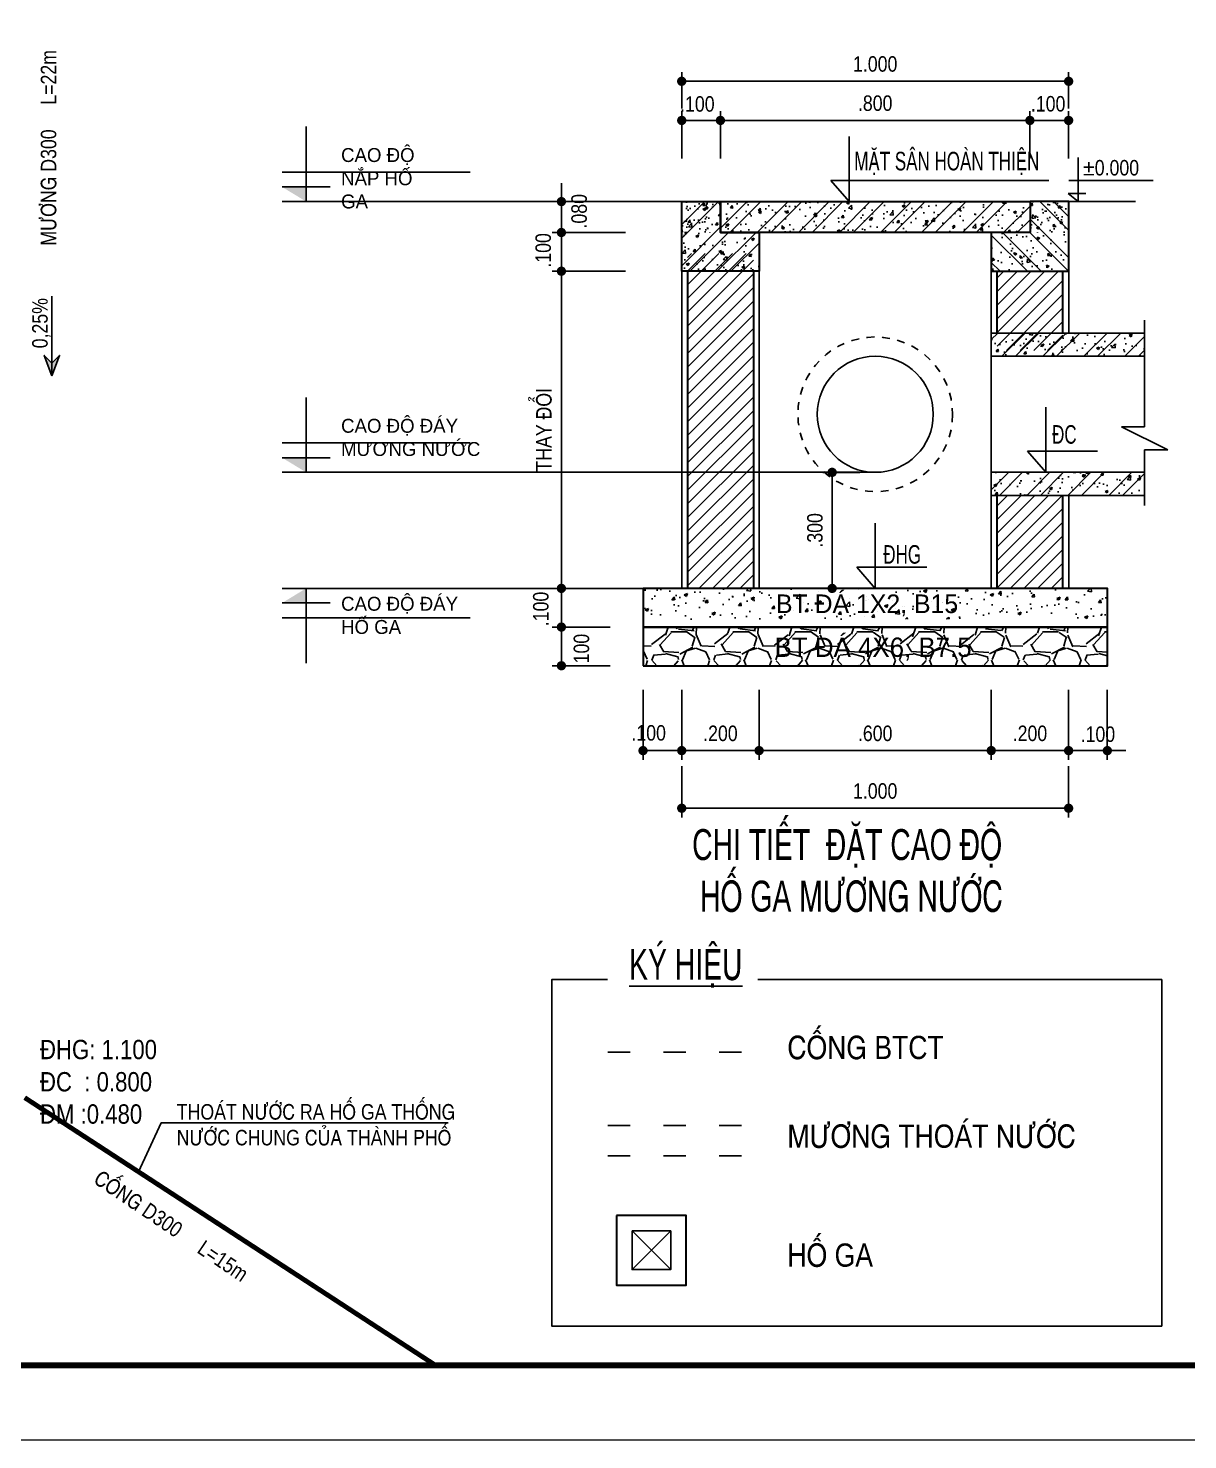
# Model space of a CAD drawing. Header units: millimetres. Extents: x -341 to 79, y 65 to 137.
# Drawn here: x -240.1 to -225.12, y 64.62 to 82.87 of the extents above; entities that cross this region are included whole.
import ezdxf

# ---------------------------------------------------------------- set-up
doc = ezdxf.new("R2010")
doc.units = ezdxf.units.MM
doc.header["$LTSCALE"] = 0.3
doc.header["$MEASUREMENT"] = 0
for name, pattern in [('ACAD_ISO03W100', [30, 12, -18]), ('DASHDOTX2', [2, 1, -0.5, 0, -0.5]), ('DASHED2', [0.375, 0.25, -0.125])]:
    doc.linetypes.add(name, pattern=pattern)
doc.layers.get('0').update_dxf_attribs({"linetype": 'CONTINUOUS', "lineweight": 13})
doc.layers.get('DEFPOINTS').update_dxf_attribs({"linetype": 'CONTINUOUS', "lineweight": 13})
for name, color, linetype in [('CAY', 92, 'CONTINUOUS'), ('CUA', 4, 'CONTINUOUS'), ('DIM252', 8, 'CONTINUOUS'), ('HACTH', 8, 'CONTINUOUS'), ('KICTHUOC 150', 150, 'CONTINUOUS'), ('LAYER 1', 1, 'CONTINUOUS'), ('LAYER 7', 7, 'CONTINUOUS'), ('LAYER1', 1, 'CONTINUOUS'), ('Layer10', 6, 'CONTINUOUS'), ('Layer2', 4, 'CONTINUOUS'), ('LAYER7', 7, 'CONTINUOUS'), ('LAYER8', 8, 'CONTINUOUS'), ('RANH252', 252, 'CONTINUOUS'), ('THAY', 4, 'CONTINUOUS')]:
    doc.layers.add(name, color=color, linetype=linetype)
doc.layers.add('THOATNUOC', color=4, linetype='CONTINUOUS', lineweight=35)
doc.styles.add('AVO', font='VAVON.TTF')
doc.styles.add('HELVE-KT', font='VHELVCN.TTF')
doc.styles.add('VNIHC2', font='VHELVCN.TTF', dxfattribs={"width": 0.8})
doc.dimstyles.new('1-20', dxfattribs={"dimtxt": 0.2, "dimasz": 0.12, "dimexe": 0.12, "dimexo": 0.2, "dimgap": 0.12, "dimtad": 1, "dimdec": 3, "dimlfac": 0.2, "dimzin": 4, "dimdsep": 46, "dimtxsty": 'HELVE-KT', "dimblk1": 'DOT', "dimblk2": 'DOT', "dimsah": 1, "dimcen": -0.18, "dimadec": 3, "dimazin": 0, "dimtfac": 1, "dimtdec": 3, "dimtmove": 2, "dimatfit": 3, "dimldrblk": 'DOT', "dimfxl": 0, "dimtolj": 1, "dimtzin": 4, "dimarcsym": 0})
pattern_1 = [(50, (1022411.34, -419936.42), (358.63009, -31.376067), [37.5, -412.5]), (355, (1022411.34, -419936.4), (-69.37567, 376.09607), [30, -330]), (100.4514, (1022441.23, -419939.03), (289.25469, 344.71977), [31.870095, -350.571056]), (46.1842, (1022411.34, -419836.4), (533.62052, -82.75951), [56.25, -618.75]), (96.6356, (1022455.8, -419843.3), (467.33135, 487.05894), [47.80514, -525.8565]), (351.1842, (1022411.34, -419836.4), (467.33097, 487.0593), [45, -495]), (21, (1022461.34, -419861.42), (298.453526, -201.309445), [37.5, -412.5]), (326, (1022461.34, -419861.4), (121.657666, 362.57502), [30, -330]), (71.4514, (1022486.2, -419878.2), (420.111314, 161.26525), [31.870095, -350.571056]), (37.5, (1022411.34, -419936.42), (6.079928, 166.446927), [0, -326, 0, -335, 0, -331.25]), (7.5, (1022411.34, -419936.42), (131.534769, 197.205856), [0, -191, 0, -318.5, 0, -126.25]), (327.5, (1022299.84, -419936.42), (266.911218, -11.277436), [0, -125, 0, -390, 0, -517.5]), (317.5, (1022249.84, -419936.42), (291.593085, 50.05249), [0, -162.5, 0, -259, 0, -367.5])]
pattern_2 = [(45, (1022411.34, -419936.4), (-265.16504, 265.16504), []), (45, (1022588.1, -419936.4), (-265.16504, 265.16504), [])]

# ---------------------------------------------------------------- blocks, each defined once
blk = doc.blocks.new('ho ga')
at = {"layer": 'HACTH', "linetype": 'Continuous', "ltscale": 0.08}
h = blk.add_hatch(dxfattribs=at)
h.set_pattern_fill('GRAVEL', color=256, scale=800, style=0)
h.set_pattern_definition([(228.0128, (1038694, -534899.35), (-6399.9985857, -7200.0010733), [107.6288, -10655.2704]), (184.9697, (1038622.002, -534979.35), (9600.0008412, 799.9930456), [184.6944, -18284.74]), (132.5104, (1038438, -534995.35), (7999.9925747, -8800.0069391), [130.2304, -12892.8256]), (267.2737, (1038126, -535195.35), (799.9968142, 16000.000236), [168.1904, -16650.8464]), (292.8337, (1038118, -535363.35), (-4000.00792435, 9599.9971294), [164.924, -16327.4984]), (357.2737, (1038182, -535515.35), (-16000.000236, 799.9968142), [168.1904, -16650.8464]), (37.6942, (1038350.002, -535523.35), (-10400.0058765, -7999.99232413), [222.4232, -22019.8792]), (72.2553, (1038526.002, -535387.35), (5600.00861016, 17599.996985), [209.9904, -20789.0568]), (121.4296, (1038590, -535187.35), (-6400.00658734, 10399.9960292), [168.76, -16707.2584]), (175.2364, (1038502, -535043.35), (8800.000757, -799.9932261), [192.6656, -9440.6104]), (222.3974, (1038310.002, -535027.35), (-9600.00588086, -8799.9936656), [249.1584, -24666.7]), (138.8141, (1038918, -535203.35), (-5600.0023574, 4799.9978507), [85.0408, -8419.0752]), (171.4692, (1038854, -535147.35), (10399.99862785, -1600.006328), [161.7896, -16017.2088]), (225, (1038694, -535123.35), (-9e-14, -800.00025), [113.1368, -1018.2336]), (203.1986, (1038638, -535027.35), (3999.9997845, 1600.00106), [60.9264, -6031.692]), (291.8014, (1038582, -535051.35), (-799.999928, 2400.000218), [86.1624, -4221.9696]), (30.9638, (1038614, -535131.35), (2399.998418, 1600.001987), [139.9432, -4524.8184]), (161.5651, (1038734, -535059.35), (1600.000348, -799.998723), [101.1928, -2428.6296]), (16.3895, (1038118, -535051.35), (8000.0017587, 2399.9941679), [141.76, -14034.276]), (70.3462, (1038254, -535011.35), (-3199.9961979, -8800.0017085), [118.9288, -11773.9264]), (293.1986, (1038734, -534899.35), (-1600.00106, 3999.9997845), [121.852, -5970.7664]), (343.6105, (1038782, -535011.35), (-8000.0017587, 2399.9941679), [141.76, -14034.276]), (339.444, (1038118, -535547.35), (-4000.0014756, 1599.996797), [136.704, -6698.4992]), (294.7751, (1038246, -535595.35), (-3999.9937514, 8800.0027375), [114.5424, -11339.7144]), (66.8014, (1038742, -535699.35), (1600.00106, 3999.9997845), [121.852, -5970.7664]), (17.354, (1038790, -535587.35), (-10400.0016153, -3199.9956018), [134.1048, -13276.3392]), (69.444, (1038350, -535699.35), (-1599.996797, -4000.0014756), [68.352, -6766.8512]), (101.3099, (1038694, -535699.35), (-799.998106, 3200.000602), [40.792, -4038.4232]), (165.9638, (1038686, -535659.35), (2400.000437, -799.998446), [164.924, -3133.56]), (186.009, (1038526, -535619.35), (7999.9998007, 799.999454), [152.84, -15131.1384]), (303.6901, (1038614, -535203.35), (-800.001068, 1599.999646), [115.3776, -2769.0632]), (353.1572, (1038678.002, -535299.35), (13599.9994924, -1600.00639834), [201.4352, -19942.0504]), (60.9454, (1038878, -535323.35), (-3200.0000218, -5600.0003077), [82.3648, -8154.1392]), (90, (1038918, -535251.35), (-800, 800), [48, -752]), (120.2564, (1038510, -535595.35), (3199.9959094, -5600.0019647), [111.1392, -11002.816]), (48.0128, (1038454, -535499.35), (6399.9985857, 7200.0010733), [215.2576, -10547.6416]), (0, (1038598, -535339.35), (800, 800), [208, -592]), (325.3048, (1038806, -535339.35), (-7999.9954072, 5600.0068877), [126.4912, -12522.6192]), (254.0546, (1038910, -535411.35), (-799.9999114, -3200.0001013), [116.4816, -5707.6064]), (207.646, (1038878.002, -535523.35), (-15199.99664574, -8000.00617054), [189.652, -18775.5792]), (175.4261, (1038710.002, -535611.35), (-10400.00044665, 799.99584093), [200.6392, -19863.2592])])
h.paths.add_polyline_path([(-754580, 178550), (-754580, 179050), (-760580, 179050), (-760580, 178550)])
h.paths.add_polyline_path([(-758943, 178977), (-756350, 178977), (-756350, 178579), (-758943, 178579)], flags=24)
at = {"layer": 'LAYER8', "linetype": 'Continuous', "ltscale": 0.08}
h = blk.add_hatch(dxfattribs=at)
h.set_pattern_fill('ANSI31', color=256, scale=1000, style=0)
h.set_pattern_definition([(45, (1022411.34, -536399.35), (-88.388348, 88.388348), [])])
h.paths.add_polyline_path([(-759155, 183877), (-760005, 183877), (-760005, 179550), (-759155, 179550)])
h = blk.add_hatch(dxfattribs=at)
h.set_pattern_fill('ANSI31', color=256, scale=1000, style=0)
h.set_pattern_definition([(45, (974621.9, -883844.36), (-88.388348, 88.388348), [])])
h.paths.add_polyline_path([(-755155, 183650), (-756005, 183650), (-756005, 182624), (-755155, 182624)])
h = blk.add_hatch(dxfattribs=at)
h.set_pattern_fill('ANSI31', color=256, scale=1000, style=0)
h.set_pattern_definition([(45, (1022411.34, -419686.42), (-88.388348, 88.388348), [])])
h.paths.add_polyline_path([(-755155, 180750), (-756005, 180750), (-756005, 179550), (-755155, 179550)])
at = {"layer": 'RANH252', "linetype": 'Continuous', "ltscale": 0.08}
h = blk.add_hatch(dxfattribs=at)
h.set_pattern_fill('AR-CONC', color=256, scale=50, style=0)
h.set_pattern_definition([(50, (-77699.6, 41231.57), (358.63009, -31.37607), [37.5, -412.5]), (355, (-77699.6, 41231.57), (-69.37567, 376.09607), [30, -330]), (100.4514, (-77669.7, 41228.96), (289.25469, 344.71977), [31.8701, -350.57106]), (46.1842, (-77699.6, 41331.57), (533.62052, -82.7595), [56.25, -618.75]), (96.6356, (-77655.13, 41324.7), (467.33135, 487.05894), [47.80514, -525.8565]), (351.1842, (-77699.6, 41331.57), (467.33097, 487.0593), [45, -495]), (21, (-77649.6, 41306.57), (298.45353, -201.30945), [37.5, -412.5]), (326, (-77649.6, 41306.57), (121.65767, 362.57502), [30, -330]), (71.4514, (-77624.73, 41289.8), (420.11131, 161.26525), [31.8701, -350.57106]), (37.5, (-77699.6, 41231.57), (6.079928, 166.446927), [0, -326, 0, -335, 0, -331.25]), (7.5, (-77699.6, 41231.57), (131.53477, 197.205856), [0, -191, 0, -318.5, 0, -126.25]), (327.5, (-77811.1, 41231.57), (266.911218, -11.277436), [0, -125, 0, -390, 0, -517.5]), (317.5, (-77861.1, 41231.57), (291.593085, 50.05249), [0, -162.5, 0, -259, 0, -367.5])])
h.paths.add_polyline_path([(-760080, 184550), (-760080, 184150), (-755080, 184150), (-755080, 184550)])
h = blk.add_hatch(dxfattribs=at)
h.set_pattern_fill('AR-CONC', color=256, scale=50, style=0)
h.set_pattern_definition([(50, (1038118, -538399.35), (358.63009, -31.376067), [37.5, -412.5]), (355, (1038118, -538399.35), (-69.37567, 376.09607), [30, -330]), (100.4514, (1038147.9, -538401.96), (289.25469, 344.71977), [31.870095, -350.571056]), (46.1842, (1038118, -538299.35), (533.62052, -82.75951), [56.25, -618.75]), (96.6356, (1038162.47, -538306.25), (467.33135, 487.05894), [47.80514, -525.8565]), (351.1842, (1038118, -538299.35), (467.33097, 487.0593), [45, -495]), (21, (1038168, -538324.35), (298.453526, -201.309445), [37.5, -412.5]), (326, (1038168, -538324.35), (121.657666, 362.57502), [30, -330]), (71.4514, (1038192.87, -538341.13), (420.111314, 161.26525), [31.870095, -350.571056]), (37.5, (1038118, -538399.35), (6.079928, 166.446927), [0, -326, 0, -335, 0, -331.25]), (7.5, (1038118, -538399.35), (131.534769, 197.205856), [0, -191, 0, -318.5, 0, -126.25]), (327.5, (1038006.5, -538399.35), (266.911218, -11.277436), [0, -125, 0, -390, 0, -517.5]), (317.5, (1037956.5, -538399.35), (291.593085, 50.05249), [0, -162.5, 0, -259, 0, -367.5])])
h.paths.add_polyline_path([(-760080, 183650), (-759080, 183650), (-759080, 184150), (-759580, 184150), (-759580, 184550), (-760080, 184550)])
h = blk.add_hatch(dxfattribs=at)
h.set_pattern_fill('ANSI32', color=256, scale=1000, style=0)
h.set_pattern_definition([(45, (1038118, -538399.35), (-265.16504, 265.16504), []), (45, (1038294.78, -538399.35), (-265.16504, 265.16504), [])])
h.paths.add_polyline_path([(-759080, 183650), (-759080, 184150), (-759580, 184150), (-759580, 184550), (-760080, 184550), (-760080, 183650)])
h = blk.add_hatch(dxfattribs=at)
h.set_pattern_fill('ANSI32', color=256, scale=1000, style=0)
h.set_pattern_definition([(45, (-77699.6, 41231.57), (-265.16504, 265.16504), []), (45, (-77522.82, 41231.57), (-265.16504, 265.16504), [])])
h.paths.add_polyline_path([(-755580, 184150), (-755580, 184550), (-759580, 184550), (-759580, 184150)])
h = blk.add_hatch(dxfattribs=at)
h.set_pattern_fill('AR-CONC', color=256, scale=50, style=0)
h.set_pattern_definition([(130, (-2553278.62, -538399.35), (-358.63009, -31.376067), [37.5, -412.5]), (185, (-2553278.62, -538399.35), (69.37567, 376.09607), [30, -330]), (79.5486, (-2553308.5, -538401.96), (-289.25469, 344.71977), [31.870095, -350.571056]), (133.8158, (-2553278.6, -538299.35), (-533.62052, -82.75951), [56.25, -618.75]), (83.3644, (-2553323.1, -538306.25), (-467.33135, 487.05894), [47.80514, -525.8565]), (188.8158, (-2553278.6, -538299.35), (-467.33097, 487.0593), [45, -495]), (159, (-2553328.62, -538324.35), (-298.453526, -201.309445), [37.5, -412.5]), (214, (-2553328.62, -538324.35), (-121.657666, 362.57502), [30, -330]), (108.5486, (-2553353.5, -538341.13), (-420.111314, 161.26525), [31.870095, -350.571056]), (142.5, (-2553278.62, -538399.35), (-6.079928, 166.446927), [0, -326, 0, -335, 0, -331.25]), (172.5, (-2553278.62, -538399.35), (-131.534769, 197.205856), [0, -191, 0, -318.5, 0, -126.25]), (212.5, (-2553167.12, -538399.35), (-266.911218, -11.277436), [0, -125, 0, -390, 0, -517.5]), (222.5, (-2553117.12, -538399.35), (-291.593085, 50.05249), [0, -162.5, 0, -259, 0, -367.5])])
h.paths.add_polyline_path([(-755080, 184550), (-755580, 184550), (-755580, 184150), (-756080, 184150), (-756080, 183650), (-755080, 183650)])
h = blk.add_hatch(dxfattribs=at)
h.set_pattern_fill('ANSI32', color=256, scale=1000, style=0)
h.set_pattern_definition([(135, (-2553278.62, -538399.35), (265.16504, 265.16504), []), (135, (-2553455.4, -538399.35), (265.16504, 265.16504), [])])
h.paths.add_polyline_path([(-755080, 183650), (-755080, 184550), (-755580, 184550), (-755580, 184150), (-756080, 184150), (-756080, 183650)])
h = blk.add_hatch(dxfattribs=at)
h.set_pattern_fill('AR-CONC', color=256, scale=50, style=0)
h.set_pattern_definition(pattern_1)
h.paths.add_polyline_path([(-756080, 182850), (-756080, 182714), (-756080, 182550), (-754099, 182550), (-754099, 182850)])
h = blk.add_hatch(dxfattribs=at)
h.set_pattern_fill('ANSI32', color=256, scale=1000, style=0)
h.set_pattern_definition(pattern_2)
h.paths.add_polyline_path([(-756080, 182850), (-756080, 182714), (-756080, 182550), (-754099, 182550), (-754099, 182850)])
h = blk.add_hatch(dxfattribs=at)
h.set_pattern_fill('AR-CONC', color=256, scale=50, style=0)
h.set_pattern_definition(pattern_1)
h.paths.add_polyline_path([(-756080, 181050), (-756080, 180750), (-754099, 180750), (-754099, 181050)])
h = blk.add_hatch(dxfattribs=at)
h.set_pattern_fill('ANSI32', color=256, scale=1000, style=0)
h.set_pattern_definition(pattern_2)
h.paths.add_polyline_path([(-754099, 180750), (-754099, 181050), (-756080, 181050), (-756080, 180750)])
h = blk.add_hatch(dxfattribs=at)
h.set_pattern_fill('AR-CONC', color=256, scale=60, style=0)
h.set_pattern_definition([(50, (1038118, -535599.35), (430.35611, -37.65128), [45, -495]), (355, (1038118, -535599.35), (-83.2508, 451.31528), [36, -396]), (100.4514, (1038153.86, -535602.5), (347.10563, 413.663725), [38.24411, -420.68527]), (46.1842, (1038118, -535479.35), (640.34463, -99.31141), [67.5, -742.5]), (96.6356, (1038171.36, -535487.6), (560.79762, 584.47072), [57.36617, -631.0278]), (351.1842, (1038118, -535479.35), (560.79717, 584.47116), [54, -594]), (21, (1038178, -535509.35), (358.14423, -241.571334), [45, -495]), (326, (1038178, -535509.35), (145.9892, 435.09003), [36, -396]), (71.4514, (1038207.85, -535529.5), (504.13358, 193.5183), [38.24411, -420.68527]), (37.5, (1038118, -535599.35), (7.295913, 199.736312), [0, -391.2, 0, -402, 0, -397.5]), (7.5, (1038118, -535599.35), (157.841722, 236.647027), [0, -229.2, 0, -382.2, 0, -151.5]), (327.5, (1037984.2, -535599.35), (320.293462, -13.532923), [0, -150, 0, -468, 0, -621]), (317.5, (1037924.2, -535599.35), (349.9117, 60.06299), [0, -195, 0, -310.8, 0, -441])])
h.paths.add_polyline_path([(-754580, 179150), (-754580, 179550), (-760580, 179550), (-760580, 179150)])
h.paths.add_polyline_path([(-758926, 179533), (-756431, 179533), (-756431, 179131), (-758926, 179131)], flags=9)
at = {"layer": 'CAY', "ltscale": 200}
for points in [[(-756080, 182850), (-754099, 182850)], [(-756080, 182550), (-754099, 182550)], [(-756080, 181050), (-754099, 181050)], [(-756080, 180750), (-754099, 180750)]]:
    blk.add_lwpolyline(points, dxfattribs=at)
blk.add_circle((-757580, 181800), 750, dxfattribs=at)
at = {"layer": 'HACTH', "linetype": 'Continuous', "ltscale": 4}
for p, q in [((-754099, 183015), (-754099, 181640)), ((-754099, 181640), (-754399, 181640)), ((-754399, 181640), (-753799, 181340)), ((-754099, 181340), (-754099, 180620)), ((-753799, 181340), (-754099, 181340))]:
    blk.add_line(p, q, dxfattribs=at)
at = {"layer": 'HACTH', "linetype": 'DASHED2', "ltscale": 200}
blk.add_circle((-757580, 181800), 1000, dxfattribs=at)
at = {"layer": 'KICTHUOC 150', "linetype": 'Continuous', "ltscale": 0.08}
for points in [[(-757918, 185391), (-757918, 184550)], [(-758156, 184823), (-755338, 184823)], [(-758156, 184823), (-757918, 184550)], [(-755375, 181891), (-755375, 181050)], [(-755614, 181323), (-754710, 181323)], [(-755614, 181323), (-755375, 181050)], [(-757580, 180391), (-757580, 179550)], [(-757819, 179823), (-756915, 179823)], [(-757819, 179823), (-757580, 179550)]]:
    blk.add_lwpolyline(points, dxfattribs=at)
at = {"layer": 'Layer2', "linetype": 'Continuous', "ltscale": 0.08}
blk.add_lwpolyline([(-760080, 179050), (-755080, 179050)], dxfattribs=at)
at = {"layer": 'LAYER7', "linetype": 'Continuous', "ltscale": 0.08}
for points in [[(-760080, 183650), (-760080, 179550)], [(-759080, 183650), (-759080, 179550)], [(-756080, 182714), (-756080, 183650)], [(-755080, 182850), (-755080, 183650)], [(-756080, 179550), (-756080, 182714)], [(-755080, 179550), (-755080, 180750)], [(-760580, 179050), (-754580, 179050)]]:
    blk.add_lwpolyline(points, dxfattribs=at)
at = {"layer": 'THOATNUOC', "linetype": 'Continuous', "ltscale": 0.08}
for points in [[(-759080, 183650), (-760080, 183650), (-760080, 184550), (-759580, 184550), (-759580, 184150), (-759080, 184150), (-759080, 183650)], [(-759580, 184150), (-759580, 184550), (-755580, 184550), (-755580, 184150), (-759580, 184150)], [(-756080, 183650), (-755080, 183650), (-755080, 184550), (-755580, 184550), (-755580, 184150), (-756080, 184150), (-756080, 183650)], [(-760005, 183650), (-760005, 179550)], [(-759155, 183650), (-759155, 179550)], [(-756005, 182850), (-756005, 183650)], [(-755155, 182850), (-755155, 183650)], [(-756005, 179550), (-756005, 180750)], [(-755155, 179550), (-755155, 180750)]]:
    blk.add_lwpolyline(points, dxfattribs=at)
for points in [[(-760580, 179050), (-754580, 179050), (-754580, 179550), (-760580, 179550)], [(-760580, 178550), (-754580, 178550), (-754580, 179050), (-760580, 179050)]]:
    blk.add_lwpolyline(points, close=True, dxfattribs=at)
at = {"layer": 'KICTHUOC 150', "linetype": 'Continuous', "ltscale": 0.08, "char_height": 240, "width": 2706.38, "attachment_point": 1, "style": 'VNIHC2'}
for s, insert in [('MAËT SAÂN HOAØN THIEÄN', (-757851, 185193)), ('ÑC', (-755295, 181660)), ('ÑHG', (-757476, 180109))]:
    blk.add_mtext(s, dxfattribs=dict(at, insert=insert))
at = {"layer": 'LAYER1', "linetype": 'Continuous', "ltscale": 0.08, "insert": (-759946, 176438), "char_height": 400, "width": 32213.33, "attachment_point": 1, "style": 'VNIHC2'}
blk.add_mtext('CHI TIEÁT  ÑAËT CAO ÑOÄ\\P HOÁ GA MÖÔNG NÖÔÙC', dxfattribs=at)
at = {"layer": 'Layer10', "linetype": 'ByBlock', "ltscale": 0.1, "attachment_point": 1, "style": 'AVO'}
for s, insert, char_height, width in [('{\\C4;BT ÑAÙ 1X2, B15}', (-758863, 179471), 240, 3104.1), ('{\\C4;BT ÑAÙ 4X6, B7.5}', (-758880, 178914), 250, 4103.44)]:
    blk.add_mtext(s, dxfattribs=dict(at, insert=insert, char_height=char_height, width=width))
blk = doc.blocks.new('_DOT')
at = {"color": 0, "linetype": 'ByBlock'}
blk.add_line((-0.5, 0), (-1, 0), dxfattribs=at)
at = {"color": 0, "linetype": 'ByBlock', "const_width": 0.5}
blk.add_lwpolyline([(-0.25, 0, 1), (0.25, 0, 1)], format="xyb", close=True, dxfattribs=at)
blk = doc.blocks.new('*D223')
at = {"layer": 'DEFPOINTS', "color": 0, "linetype": 'Continuous', "lineweight": -2, "ltscale": 0.08}
for p in [(-233.213, 79.729), (-232.185, 79.729), (-232.685, 75.629)]:
    blk.add_point(p, dxfattribs=at)
at = {"layer": 'LAYER 1', "color": 0, "linetype": 'Continuous', "lineweight": -2, "ltscale": 0.08}
for p, q in [((-232.385, 79.729), (-233.333, 79.729)), ((-233.213, 75.749), (-233.213, 79.609)), ((-232.885, 75.629), (-233.333, 75.629))]:
    blk.add_line(p, q, dxfattribs=at)
at = {"layer": 'LAYER 1', "color": 0, "linetype": 'Continuous', "lineweight": -2, "ltscale": 0.08, "xscale": 0.12, "yscale": 0.12, "zscale": 0.12}
for p, rotation in [((-233.213, 79.729), 90), ((-233.213, 75.629), 270)]:
    blk.add_blockref('_DOT', p, dxfattribs=dict(at, rotation=rotation))
at = {"layer": 'LAYER 1', "color": 0, "linetype": 'Continuous', "ltscale": 0.08, "insert": (-233.437, 77.679), "char_height": 0.2, "attachment_point": 5, "rotation": 90, "style": 'HELVE-KT'}
blk.add_mtext('\\A1;THAY ÑOÅI', dxfattribs=at)
blk = doc.blocks.new('*D224')
at = {"layer": 'DEFPOINTS', "color": 0, "linetype": 'Continuous', "lineweight": -2, "ltscale": 0.08}
for p in [(-233.213, 80.229), (-232.185, 80.229), (-232.185, 79.729)]:
    blk.add_point(p, dxfattribs=at)
at = {"layer": 'LAYER 1', "color": 0, "linetype": 'Continuous', "lineweight": -2, "ltscale": 0.08}
for p, q in [((-232.385, 80.229), (-233.333, 80.229)), ((-233.213, 79.849), (-233.213, 80.109)), ((-232.385, 79.729), (-233.333, 79.729))]:
    blk.add_line(p, q, dxfattribs=at)
at = {"layer": 'LAYER 1', "color": 0, "linetype": 'Continuous', "lineweight": -2, "ltscale": 0.08, "xscale": 0.12, "yscale": 0.12, "zscale": 0.12}
for p, rotation in [((-233.213, 80.229), 90), ((-233.213, 79.729), 270)]:
    blk.add_blockref('_DOT', p, dxfattribs=dict(at, rotation=rotation))
at = {"layer": 'LAYER 1', "color": 0, "linetype": 'Continuous', "ltscale": 0.08, "insert": (-233.447, 79.998), "char_height": 0.2, "attachment_point": 5, "rotation": 90, "style": 'HELVE-KT'}
blk.add_mtext('\\A1;.100', dxfattribs=at)
blk = doc.blocks.new('*D225')
at = {"layer": 'DEFPOINTS', "color": 0, "linetype": 'Continuous', "lineweight": -2, "ltscale": 0.08}
for p in [(-233.213, 80.629), (-232.185, 80.629), (-232.185, 80.229)]:
    blk.add_point(p, dxfattribs=at)
at = {"layer": 'LAYER 1', "color": 0, "linetype": 'Continuous', "lineweight": -2, "ltscale": 0.08}
for p, q in [((-233.213, 80.749), (-233.213, 80.869)), ((-232.385, 80.629), (-233.333, 80.629)), ((-233.213, 80.229), (-233.213, 80.629)), ((-232.385, 80.229), (-233.333, 80.229)), ((-233.213, 80.109), (-233.213, 79.989))]:
    blk.add_line(p, q, dxfattribs=at)
at = {"layer": 'LAYER 1', "color": 0, "linetype": 'Continuous', "lineweight": -2, "ltscale": 0.08, "xscale": 0.12, "yscale": 0.12, "zscale": 0.12}
for p, rotation in [((-233.213, 80.629), 270), ((-233.213, 80.229), 90)]:
    blk.add_blockref('_DOT', p, dxfattribs=dict(at, rotation=rotation))
at = {"layer": 'LAYER 1', "color": 0, "linetype": 'Continuous', "ltscale": 0.08, "insert": (-232.983, 80.504), "char_height": 0.2, "attachment_point": 5, "rotation": 90, "style": 'HELVE-KT'}
blk.add_mtext('\\A1;.080', dxfattribs=at)
blk = doc.blocks.new('*D226')
at = {"layer": 'DEFPOINTS', "color": 0, "linetype": 'Continuous', "lineweight": -2, "ltscale": 0.08}
for p in [(-233.213, 75.129), (-232.381, 75.129), (-232.381, 74.629)]:
    blk.add_point(p, dxfattribs=at)
at = {"layer": 'LAYER 1', "color": 0, "linetype": 'Continuous', "lineweight": -2, "ltscale": 0.08}
for p, q in [((-232.581, 75.129), (-233.333, 75.129)), ((-233.213, 74.749), (-233.213, 75.009)), ((-232.581, 74.629), (-233.333, 74.629))]:
    blk.add_line(p, q, dxfattribs=at)
at = {"layer": 'LAYER 1', "color": 0, "linetype": 'Continuous', "lineweight": -2, "ltscale": 0.08, "xscale": 0.12, "yscale": 0.12, "zscale": 0.12}
for p, rotation in [((-233.213, 75.129), 90), ((-233.213, 74.629), 270)]:
    blk.add_blockref('_DOT', p, dxfattribs=dict(at, rotation=rotation))
at = {"layer": 'LAYER 1', "color": 0, "linetype": 'Continuous', "ltscale": 0.08, "insert": (-232.953, 74.819), "char_height": 0.2, "attachment_point": 5, "rotation": 90, "style": 'HELVE-KT'}
blk.add_mtext('\\A1;.100', dxfattribs=at)
blk = doc.blocks.new('*D227')
at = {"layer": 'DEFPOINTS', "color": 0, "linetype": 'Continuous', "lineweight": -2, "ltscale": 0.08}
for p in [(-233.213, 75.629), (-232.381, 75.629), (-232.381, 75.129)]:
    blk.add_point(p, dxfattribs=at)
at = {"layer": 'LAYER 1', "color": 0, "linetype": 'Continuous', "lineweight": -2, "ltscale": 0.08}
for p, q in [((-232.581, 75.629), (-233.333, 75.629)), ((-233.213, 75.249), (-233.213, 75.509)), ((-232.581, 75.129), (-233.333, 75.129))]:
    blk.add_line(p, q, dxfattribs=at)
at = {"layer": 'LAYER 1', "color": 0, "linetype": 'Continuous', "lineweight": -2, "ltscale": 0.08, "xscale": 0.12, "yscale": 0.12, "zscale": 0.12}
for p, rotation in [((-233.213, 75.629), 90), ((-233.213, 75.129), 270)]:
    blk.add_blockref('_DOT', p, dxfattribs=dict(at, rotation=rotation))
at = {"layer": 'LAYER 1', "color": 0, "linetype": 'Continuous', "ltscale": 0.08, "insert": (-233.478, 75.363), "char_height": 0.2, "attachment_point": 5, "rotation": 90, "style": 'HELVE-KT'}
blk.add_mtext('\\A1;.100', dxfattribs=at)
blk = doc.blocks.new('*D228')
at = {"layer": 'DEFPOINTS', "color": 0, "linetype": 'Continuous', "lineweight": -2, "ltscale": 0.08}
for p in [(-226.658, 74.518), (-226.158, 74.518), (-226.658, 73.532)]:
    blk.add_point(p, dxfattribs=at)
at = {"layer": 'LAYER 1', "color": 0, "linetype": 'Continuous', "lineweight": -2, "ltscale": 0.08}
for p, q in [((-226.658, 74.318), (-226.658, 73.412)), ((-226.158, 74.318), (-226.158, 73.412)), ((-226.778, 73.532), (-226.898, 73.532)), ((-226.158, 73.532), (-226.658, 73.532)), ((-226.038, 73.532), (-225.918, 73.532))]:
    blk.add_line(p, q, dxfattribs=at)
at = {"layer": 'LAYER 1', "color": 0, "linetype": 'Continuous', "lineweight": -2, "ltscale": 0.08, "xscale": 0.12, "yscale": 0.12, "zscale": 0.12}
blk.add_blockref('_DOT', (-226.658, 73.532), dxfattribs=at)
at = {"layer": 'LAYER 1', "color": 0, "linetype": 'Continuous', "lineweight": -2, "ltscale": 0.08, "xscale": 0.12, "yscale": 0.12, "zscale": 0.12, "rotation": 180}
blk.add_blockref('_DOT', (-226.158, 73.532), dxfattribs=at)
at = {"layer": 'LAYER 1', "color": 0, "linetype": 'Continuous', "ltscale": 0.08, "insert": (-226.28, 73.743), "char_height": 0.2, "attachment_point": 5, "style": 'HELVE-KT'}
blk.add_mtext('\\A1;.100', dxfattribs=at)
blk = doc.blocks.new('*D229')
at = {"layer": 'DEFPOINTS', "color": 0, "linetype": 'Continuous', "lineweight": -2, "ltscale": 0.08}
for p in [(-227.658, 74.518), (-226.658, 74.518), (-227.658, 73.532)]:
    blk.add_point(p, dxfattribs=at)
at = {"layer": 'LAYER 1', "color": 0, "linetype": 'Continuous', "lineweight": -2, "ltscale": 0.08}
for p, q in [((-227.658, 74.318), (-227.658, 73.412)), ((-226.658, 74.318), (-226.658, 73.412)), ((-226.778, 73.532), (-227.538, 73.532))]:
    blk.add_line(p, q, dxfattribs=at)
at = {"layer": 'LAYER 1', "color": 0, "linetype": 'Continuous', "lineweight": -2, "ltscale": 0.08, "xscale": 0.12, "yscale": 0.12, "zscale": 0.12, "rotation": 180}
blk.add_blockref('_DOT', (-227.658, 73.532), dxfattribs=at)
at = {"layer": 'LAYER 1', "color": 0, "linetype": 'Continuous', "lineweight": -2, "ltscale": 0.08, "xscale": 0.12, "yscale": 0.12, "zscale": 0.12}
blk.add_blockref('_DOT', (-226.658, 73.532), dxfattribs=at)
at = {"layer": 'LAYER 1', "color": 0, "linetype": 'Continuous', "ltscale": 0.08, "insert": (-227.158, 73.754), "char_height": 0.2, "attachment_point": 5, "style": 'HELVE-KT'}
blk.add_mtext('\\A1;.200', dxfattribs=at)
blk = doc.blocks.new('*D230')
at = {"layer": 'DEFPOINTS', "color": 0, "linetype": 'Continuous', "lineweight": -2, "ltscale": 0.08}
for p in [(-230.658, 74.518), (-227.658, 74.518), (-230.658, 73.532)]:
    blk.add_point(p, dxfattribs=at)
at = {"layer": 'LAYER 1', "color": 0, "linetype": 'Continuous', "lineweight": -2, "ltscale": 0.08}
for p, q in [((-230.658, 74.318), (-230.658, 73.412)), ((-227.658, 74.318), (-227.658, 73.412)), ((-227.778, 73.532), (-230.538, 73.532))]:
    blk.add_line(p, q, dxfattribs=at)
at = {"layer": 'LAYER 1', "color": 0, "linetype": 'Continuous', "lineweight": -2, "ltscale": 0.08, "xscale": 0.12, "yscale": 0.12, "zscale": 0.12, "rotation": 180}
blk.add_blockref('_DOT', (-230.658, 73.532), dxfattribs=at)
at = {"layer": 'LAYER 1', "color": 0, "linetype": 'Continuous', "lineweight": -2, "ltscale": 0.08, "xscale": 0.12, "yscale": 0.12, "zscale": 0.12}
blk.add_blockref('_DOT', (-227.658, 73.532), dxfattribs=at)
at = {"layer": 'LAYER 1', "color": 0, "linetype": 'Continuous', "ltscale": 0.08, "insert": (-229.158, 73.754), "char_height": 0.2, "attachment_point": 5, "style": 'HELVE-KT'}
blk.add_mtext('\\A1;.600', dxfattribs=at)
blk = doc.blocks.new('*D231')
at = {"layer": 'DEFPOINTS', "color": 0, "linetype": 'Continuous', "lineweight": -2, "ltscale": 0.08}
for p in [(-231.658, 74.518), (-230.658, 74.518), (-231.658, 73.532)]:
    blk.add_point(p, dxfattribs=at)
at = {"layer": 'LAYER 1', "color": 0, "linetype": 'Continuous', "lineweight": -2, "ltscale": 0.08}
for p, q in [((-231.658, 74.318), (-231.658, 73.412)), ((-230.658, 74.318), (-230.658, 73.412)), ((-230.778, 73.532), (-231.538, 73.532))]:
    blk.add_line(p, q, dxfattribs=at)
at = {"layer": 'LAYER 1', "color": 0, "linetype": 'Continuous', "lineweight": -2, "ltscale": 0.08, "xscale": 0.12, "yscale": 0.12, "zscale": 0.12, "rotation": 180}
blk.add_blockref('_DOT', (-231.658, 73.532), dxfattribs=at)
at = {"layer": 'LAYER 1', "color": 0, "linetype": 'Continuous', "lineweight": -2, "ltscale": 0.08, "xscale": 0.12, "yscale": 0.12, "zscale": 0.12}
blk.add_blockref('_DOT', (-230.658, 73.532), dxfattribs=at)
at = {"layer": 'LAYER 1', "color": 0, "linetype": 'Continuous', "ltscale": 0.08, "insert": (-231.158, 73.754), "char_height": 0.2, "attachment_point": 5, "style": 'HELVE-KT'}
blk.add_mtext('\\A1;.200', dxfattribs=at)
blk = doc.blocks.new('*D232')
at = {"layer": 'DEFPOINTS', "color": 0, "linetype": 'Continuous', "lineweight": -2, "ltscale": 0.08}
for p in [(-232.158, 74.518), (-231.658, 74.518), (-232.158, 73.532)]:
    blk.add_point(p, dxfattribs=at)
at = {"layer": 'LAYER 1', "color": 0, "linetype": 'Continuous', "lineweight": -2, "ltscale": 0.08}
for p, q in [((-232.158, 74.318), (-232.158, 73.412)), ((-231.658, 74.318), (-231.658, 73.412)), ((-231.778, 73.532), (-232.038, 73.532))]:
    blk.add_line(p, q, dxfattribs=at)
at = {"layer": 'LAYER 1', "color": 0, "linetype": 'Continuous', "lineweight": -2, "ltscale": 0.08, "xscale": 0.12, "yscale": 0.12, "zscale": 0.12, "rotation": 180}
blk.add_blockref('_DOT', (-232.158, 73.532), dxfattribs=at)
at = {"layer": 'LAYER 1', "color": 0, "linetype": 'Continuous', "lineweight": -2, "ltscale": 0.08, "xscale": 0.12, "yscale": 0.12, "zscale": 0.12}
blk.add_blockref('_DOT', (-231.658, 73.532), dxfattribs=at)
at = {"layer": 'LAYER 1', "color": 0, "linetype": 'Continuous', "ltscale": 0.08, "insert": (-232.085, 73.76), "char_height": 0.2, "attachment_point": 5, "style": 'HELVE-KT'}
blk.add_mtext('\\A1;.100', dxfattribs=at)
blk = doc.blocks.new('*D233')
at = {"layer": 'DEFPOINTS', "color": 0, "linetype": 'Continuous', "lineweight": -2, "ltscale": 0.08}
for p in [(-231.658, 73.532), (-226.658, 73.532), (-231.658, 72.787)]:
    blk.add_point(p, dxfattribs=at)
at = {"layer": 'LAYER 1', "color": 0, "linetype": 'Continuous', "lineweight": -2, "ltscale": 0.08}
for p, q in [((-231.658, 73.332), (-231.658, 72.667)), ((-226.658, 73.332), (-226.658, 72.667)), ((-226.778, 72.787), (-231.538, 72.787))]:
    blk.add_line(p, q, dxfattribs=at)
at = {"layer": 'LAYER 1', "color": 0, "linetype": 'Continuous', "lineweight": -2, "ltscale": 0.08, "xscale": 0.12, "yscale": 0.12, "zscale": 0.12, "rotation": 180}
blk.add_blockref('_DOT', (-231.658, 72.787), dxfattribs=at)
at = {"layer": 'LAYER 1', "color": 0, "linetype": 'Continuous', "lineweight": -2, "ltscale": 0.08, "xscale": 0.12, "yscale": 0.12, "zscale": 0.12}
blk.add_blockref('_DOT', (-226.658, 72.787), dxfattribs=at)
at = {"layer": 'LAYER 1', "color": 0, "linetype": 'Continuous', "ltscale": 0.08, "insert": (-229.158, 73.009), "char_height": 0.2, "attachment_point": 5, "style": 'HELVE-KT'}
blk.add_mtext('\\A1;1.000', dxfattribs=at)
blk = doc.blocks.new('*D234')
at = {"layer": 'DEFPOINTS', "color": 0, "linetype": 'Continuous', "lineweight": -2, "ltscale": 0.08}
for p in [(-226.658, 82.184), (-231.658, 81.633), (-226.658, 81.633)]:
    blk.add_point(p, dxfattribs=at)
at = {"layer": 'LAYER 1', "color": 0, "linetype": 'Continuous', "lineweight": -2, "ltscale": 0.08}
for p, q in [((-231.658, 81.833), (-231.658, 82.304)), ((-226.658, 81.833), (-226.658, 82.304)), ((-231.538, 82.184), (-226.778, 82.184))]:
    blk.add_line(p, q, dxfattribs=at)
at = {"layer": 'LAYER 1', "color": 0, "linetype": 'Continuous', "lineweight": -2, "ltscale": 0.08, "xscale": 0.12, "yscale": 0.12, "zscale": 0.12, "rotation": 180}
blk.add_blockref('_DOT', (-231.658, 82.184), dxfattribs=at)
at = {"layer": 'LAYER 1', "color": 0, "linetype": 'Continuous', "lineweight": -2, "ltscale": 0.08, "xscale": 0.12, "yscale": 0.12, "zscale": 0.12}
blk.add_blockref('_DOT', (-226.658, 82.184), dxfattribs=at)
at = {"layer": 'LAYER 1', "color": 0, "linetype": 'Continuous', "ltscale": 0.08, "insert": (-229.158, 82.407), "char_height": 0.2, "attachment_point": 5, "style": 'HELVE-KT'}
blk.add_mtext('\\A1;1.000', dxfattribs=at)
blk = doc.blocks.new('*D235')
at = {"layer": 'DEFPOINTS', "color": 0, "linetype": 'Continuous', "lineweight": -2, "ltscale": 0.08}
for p in [(-231.158, 81.678), (-231.658, 80.984), (-231.158, 80.984)]:
    blk.add_point(p, dxfattribs=at)
at = {"layer": 'LAYER 1', "color": 0, "linetype": 'Continuous', "lineweight": -2, "ltscale": 0.08}
for p, q in [((-231.658, 81.184), (-231.658, 81.798)), ((-231.158, 81.184), (-231.158, 81.798)), ((-231.538, 81.678), (-231.278, 81.678))]:
    blk.add_line(p, q, dxfattribs=at)
at = {"layer": 'LAYER 1', "color": 0, "linetype": 'Continuous', "lineweight": -2, "ltscale": 0.08, "xscale": 0.12, "yscale": 0.12, "zscale": 0.12, "rotation": 180}
blk.add_blockref('_DOT', (-231.658, 81.678), dxfattribs=at)
at = {"layer": 'LAYER 1', "color": 0, "linetype": 'Continuous', "lineweight": -2, "ltscale": 0.08, "xscale": 0.12, "yscale": 0.12, "zscale": 0.12}
blk.add_blockref('_DOT', (-231.158, 81.678), dxfattribs=at)
at = {"layer": 'LAYER 1', "color": 0, "linetype": 'Continuous', "ltscale": 0.08, "insert": (-231.456, 81.89), "char_height": 0.2, "attachment_point": 5, "style": 'HELVE-KT'}
blk.add_mtext('\\A1;.100', dxfattribs=at)
blk = doc.blocks.new('*D236')
at = {"layer": 'DEFPOINTS', "color": 0, "linetype": 'Continuous', "lineweight": -2, "ltscale": 0.08}
for p in [(-227.158, 81.678), (-231.158, 80.984), (-227.158, 80.984)]:
    blk.add_point(p, dxfattribs=at)
at = {"layer": 'LAYER 1', "color": 0, "linetype": 'Continuous', "lineweight": -2, "ltscale": 0.08}
for p, q in [((-231.158, 81.184), (-231.158, 81.798)), ((-227.158, 81.184), (-227.158, 81.798)), ((-231.038, 81.678), (-227.278, 81.678))]:
    blk.add_line(p, q, dxfattribs=at)
at = {"layer": 'LAYER 1', "color": 0, "linetype": 'Continuous', "lineweight": -2, "ltscale": 0.08, "xscale": 0.12, "yscale": 0.12, "zscale": 0.12, "rotation": 180}
blk.add_blockref('_DOT', (-231.158, 81.678), dxfattribs=at)
at = {"layer": 'LAYER 1', "color": 0, "linetype": 'Continuous', "lineweight": -2, "ltscale": 0.08, "xscale": 0.12, "yscale": 0.12, "zscale": 0.12}
blk.add_blockref('_DOT', (-227.158, 81.678), dxfattribs=at)
at = {"layer": 'LAYER 1', "color": 0, "linetype": 'Continuous', "ltscale": 0.08, "insert": (-229.158, 81.9), "char_height": 0.2, "attachment_point": 5, "style": 'HELVE-KT'}
blk.add_mtext('\\A1;.800', dxfattribs=at)
blk = doc.blocks.new('*D237')
at = {"layer": 'DEFPOINTS', "color": 0, "linetype": 'Continuous', "lineweight": -2, "ltscale": 0.08}
for p in [(-226.658, 81.678), (-227.158, 80.984), (-226.658, 80.984)]:
    blk.add_point(p, dxfattribs=at)
at = {"layer": 'LAYER 1', "color": 0, "linetype": 'Continuous', "lineweight": -2, "ltscale": 0.08}
for p, q in [((-227.158, 81.184), (-227.158, 81.798)), ((-226.658, 81.184), (-226.658, 81.798)), ((-227.038, 81.678), (-226.778, 81.678))]:
    blk.add_line(p, q, dxfattribs=at)
at = {"layer": 'LAYER 1', "color": 0, "linetype": 'Continuous', "lineweight": -2, "ltscale": 0.08, "xscale": 0.12, "yscale": 0.12, "zscale": 0.12, "rotation": 180}
blk.add_blockref('_DOT', (-227.158, 81.678), dxfattribs=at)
at = {"layer": 'LAYER 1', "color": 0, "linetype": 'Continuous', "lineweight": -2, "ltscale": 0.08, "xscale": 0.12, "yscale": 0.12, "zscale": 0.12}
blk.add_blockref('_DOT', (-226.658, 81.678), dxfattribs=at)
at = {"layer": 'LAYER 1', "color": 0, "linetype": 'Continuous', "ltscale": 0.08, "insert": (-226.923, 81.892), "char_height": 0.2, "attachment_point": 5, "style": 'HELVE-KT'}
blk.add_mtext('\\A1;.100', dxfattribs=at)
blk = doc.blocks.new('*D238')
at = {"layer": 'DEFPOINTS', "color": 0, "linetype": 'Continuous', "lineweight": -2, "ltscale": 0.08}
for p in [(-229.158, 77.129), (-229.714, 75.629), (-229.158, 75.629)]:
    blk.add_point(p, dxfattribs=at)
at = {"layer": 'LAYER 1', "color": 0, "linetype": 'Continuous', "lineweight": -2, "ltscale": 0.08}
for p, q in [((-229.358, 77.129), (-229.834, 77.129)), ((-229.714, 77.009), (-229.714, 75.749)), ((-229.358, 75.629), (-229.834, 75.629))]:
    blk.add_line(p, q, dxfattribs=at)
at = {"layer": 'LAYER 1', "color": 0, "linetype": 'Continuous', "lineweight": -2, "ltscale": 0.08, "xscale": 0.12, "yscale": 0.12, "zscale": 0.12}
for p, rotation in [((-229.714, 77.129), 90), ((-229.714, 75.629), 270)]:
    blk.add_blockref('_DOT', p, dxfattribs=dict(at, rotation=rotation))
at = {"layer": 'LAYER 1', "color": 0, "linetype": 'Continuous', "ltscale": 0.08, "insert": (-229.936, 76.379), "char_height": 0.2, "attachment_point": 5, "rotation": 90, "style": 'HELVE-KT'}
blk.add_mtext('\\A1;.300', dxfattribs=at)

msp = doc.modelspace()

# ---------------------------------------------------------------- hatches: boundary and pattern name
at = {"layer": 'LAYER7', "linetype": 'Continuous', "ltscale": 0.08}
msp.add_hatch(color=256, dxfattribs=at).paths.add_polyline_path([(-239.7964, 78.3746), (-239.8958, 78.6407), (-239.7964, 78.5397), (-239.697, 78.6407)])

# ---------------------------------------------------------------- linework, layer by layer
at = {"layer": 'CUA', "linetype": 'ACAD_ISO03W100', "ltscale": 0.08}
for points in [[(-232.6123, 69.6345), (-230.617, 69.6345)], [(-232.6123, 68.6863), (-230.617, 68.6863)], [(-232.6123, 68.2946), (-230.617, 68.2946)]]:
    msp.add_lwpolyline(points, dxfattribs=at)
at = {"layer": 'DEFPOINTS', "linetype": 'Continuous', "ltscale": 0.08}
msp.add_lwpolyline([(-257.2157, 64.6235), (-215.2157, 64.6235), (-215.2157, 94.3235), (-257.2157, 94.3235)], close=True, dxfattribs=at)
at = {"layer": 'DIM252', "linetype": 'Continuous'}
for points in [[(-232.299, 67.3238), (-232.299, 66.8238), (-231.799, 66.8238), (-231.799, 67.3238), (-232.299, 67.3238)], [(-232.299, 66.8238), (-231.799, 67.3238)], [(-231.799, 66.8238), (-232.299, 67.3238)]]:
    msp.add_lwpolyline(points, dxfattribs=at)
at = {"layer": 'LAYER 1', "linetype": 'Continuous', "ltscale": 0.08}
for p, q in [((-226.5338, 81.1974), (-226.5338, 80.6294)), ((-226.6576, 80.901), (-225.5661, 80.901)), ((-226.5338, 80.6294), (-226.6646, 80.7353)), ((-226.6646, 80.7353), (-226.4366, 80.7353)), ((-226.6576, 80.6294), (-225.7951, 80.6294))]:
    msp.add_line(p, q, dxfattribs=at)
at = {"layer": 'LAYER 7', "linetype": 'ACAD_ISO03W100', "ltscale": 10}
for points in [[(-231.1576, 80.6294), (-236.8228, 80.6294)], [(-229.1576, 77.1294), (-236.8228, 77.1294)], [(-230.6576, 75.6294), (-236.8228, 75.6294)]]:
    msp.add_lwpolyline(points, dxfattribs=at)
at = {"layer": 'LAYER1'}
for p, q in [((-236.5112, 80.6294), (-236.5112, 81.5979)), ((-236.8228, 81.01), (-234.3899, 81.01)), ((-236.8228, 80.8186), (-236.1995, 80.8186)), ((-236.8228, 80.6294), (-236.1995, 80.6294)), ((-236.5112, 77.1294), (-236.5112, 78.0979)), ((-236.8228, 77.51), (-234.3899, 77.51)), ((-236.8228, 77.3186), (-236.1995, 77.3186)), ((-236.8228, 77.1294), (-236.1995, 77.1294)), ((-236.8228, 75.6294), (-236.1995, 75.6294)), ((-236.5112, 75.6294), (-236.5112, 74.6609)), ((-236.8228, 75.4402), (-236.1995, 75.4402)), ((-236.8228, 75.2488), (-234.3899, 75.2488))]:
    msp.add_line(p, q, dxfattribs=at)
for points in [[(-236.8228, 80.8186), (-236.5112, 80.8186), (-236.5112, 80.6294)], [(-236.8228, 77.3186), (-236.5112, 77.3186), (-236.5112, 77.1294)], [(-236.8228, 75.4402), (-236.5112, 75.4402), (-236.5112, 75.6294)]]:
    msp.add_solid(points, dxfattribs=at)
at = {"layer": 'LAYER7', "linetype": 'Continuous', "const_width": 0.08}
msp.add_lwpolyline([(-216.2157, 93.3609), (-255.4157, 93.3609), (-255.4157, 65.586), (-216.2157, 65.586)], close=True, dxfattribs=at)
at = {"layer": 'LAYER7', "linetype": 'Continuous'}
msp.add_lwpolyline([(-230.6739, 70.5717), (-225.4543, 70.5717), (-225.4543, 66.0921), (-233.3369, 66.0921), (-233.3369, 70.5717), (-232.6184, 70.5717)], dxfattribs=at)
at = {"layer": 'LAYER7', "lineweight": -2, "ltscale": 0.08}
msp.add_lwpolyline([(-238.6763, 68.0864), (-238.3848, 68.7211), (-234.6781, 68.7211)], dxfattribs=at)
at = {"layer": 'LAYER8', "linetype": 'Continuous', "ltscale": 0.08}
for points in [[(-239.7964, 78.3746), (-239.7964, 79.4054)], [(-239.7964, 78.3746), (-239.8958, 78.6407), (-239.7964, 78.5397)], [(-239.7964, 78.3746), (-239.697, 78.6407), (-239.7964, 78.5397)]]:
    msp.add_lwpolyline(points, dxfattribs=at)
at = {"layer": 'THAY', "linetype": 'DASHDOTX2', "lineweight": -2, "const_width": 0.0625, "flags": 128}
msp.add_lwpolyline([(-240.1484, 69.0459), (-234.8399, 65.586)], dxfattribs=at)
at = {"layer": 'THOATNUOC', "linetype": 'Continuous'}
msp.add_lwpolyline([(-232.499, 67.5238), (-232.499, 66.6238), (-231.599, 66.6238), (-231.599, 67.5238)], close=True, dxfattribs=at)

# ---------------------------------------------------------------- block references
at = {"layer": 'DIM252', "xscale": 0.0009999999310821295, "yscale": 0.0009999999310821295, "zscale": 0.0009999999310821295}
msp.add_blockref('ho ga', (528.4228, -103.9207), dxfattribs=at)

# ---------------------------------------------------------------- texts
at = {"layer": 'LAYER 1', "linetype": 'Continuous', "ltscale": 0.08, "insert": (-226.474, 81.1665), "char_height": 0.2, "width": 17.4622, "attachment_point": 1, "style": 'HELVE-KT'}
msp.add_mtext('%%P0.000', dxfattribs=at)
at = {"layer": 'LAYER1', "linetype": 'Continuous', "ltscale": 0.05, "char_height": 0.2, "attachment_point": 7, "style": 'HELVE-KT'}
for s, insert, rotation in [('MÖÔNG D300     L=22m', (-239.7351, 80.0597), 90), ('0,25%', (-239.8147, 78.7322), 90), ('COÁNG D300     L=15m', (-239.2752, 67.9499), 325.95986)]:
    msp.add_mtext(s, dxfattribs=dict(at, insert=insert, rotation=rotation))
at = {"layer": 'LAYER1', "linetype": 'Continuous', "ltscale": 0.08, "insert": (-232.3376, 70.9691), "char_height": 0.4, "width": 32.213333, "attachment_point": 1, "style": 'VNIHC2'}
msp.add_mtext('{\\LKYÙ HIEÄU}', dxfattribs=at)
at = {"layer": 'LAYER1', "linetype": 'Continuous', "ltscale": 0.05, "style": 'HELVE-KT'}
for s, insert, char_height, width, attachment_point in [('COÁNG BTCT', (-230.2918, 69.8448), 0.3, 4.451388, 1), ('{\\C3;ÑHG: 1.100\\PÑC  : 0.800\\PÑM :0.480}', (-239.9511, 69.793, 0.4582), 0.25, 6.2709, 1), ('THOAÙT NÖÔÙC RA HOÁ GA THOÁNG NÖÔÙC CHUNG CUÛA THAØNH PHOÁ', (-238.184, 68.4237), 0.2, 3.723631, 7), ('MÖÔNG THOAÙT NÖÔÙC ', (-230.2918, 68.6983), 0.3, 4.626149, 1), ('HOÁ GA', (-230.2918, 67.1606), 0.3, 8.183967, 1)]:
    msp.add_mtext(s, dxfattribs=dict(at, insert=insert, char_height=char_height, width=width, attachment_point=attachment_point))
at = {"layer": 'Layer10', "linetype": 'ByBlock', "ltscale": 0.1, "char_height": 0.18, "attachment_point": 1, "style": 'AVO'}
for s, insert, width in [('{\\C4;CAO ÑOÄ NAÉP HOÁ GA}', (-236.0599, 81.3208), 1.285788), ('{\\C4;CAO ÑOÄ ÑAÙY MÖÔNG NÖÔÙC}', (-236.0599, 77.8208), 1.834539), ('{\\C4;CAO ÑOÄ ÑAÙY HOÁ GA}', (-236.0599, 75.5203), 1.834539)]:
    msp.add_mtext(s, dxfattribs=dict(at, insert=insert, width=width))

# ---------------------------------------------------------------- dimensions: what is measured, and where the dimension line sits
at = {"layer": 'LAYER 1', "linetype": 'Continuous', "ltscale": 0.08}
for base, p1, p2, picture, middle in [((-226.6576, 82.1844), (-231.6576, 81.6327), (-226.6576, 81.6327), '*D234', (-229.1576, 82.4065)), ((-227.1576, 81.6777), (-231.1576, 80.9844), (-227.1576, 80.9844), '*D236', (-229.1576, 81.8998))]:
    dim = msp.add_linear_dim(base=base, p1=p1, p2=p2, dimstyle='1-20', dxfattribs=at)
    dim.commit()
    dim.dimension.update_dxf_attribs({"geometry": picture, "text_midpoint": middle})
for base, p1, p2, picture, middle in [((-231.1576, 81.6777), (-231.6576, 80.9844), (-231.1576, 80.9844), '*D235', (-231.4565, 81.8898)), ((-226.6576, 81.6777), (-227.1576, 80.9844), (-226.6576, 80.9844), '*D237', (-226.9226, 81.8921))]:
    dim = msp.add_linear_dim(base=base, p1=p1, p2=p2, dimstyle='1-20', dxfattribs=at)
    dim.commit()
    dim.dimension.update_dxf_attribs({"geometry": picture, "text_midpoint": middle, "dimtype": 160})
for base, p1, p2, angle, picture, middle in [((-233.2125, 80.6294), (-232.1846, 80.2294), (-232.1846, 80.6294), 90, '*D225', (-232.9835, 80.5036)), ((-233.2125, 80.2294), (-232.1846, 79.7294), (-232.1846, 80.2294), 90, '*D224', (-233.4471, 79.9981)), ((-233.2125, 75.6294), (-232.381, 75.1294), (-232.381, 75.6294), 90, '*D227', (-233.4777, 75.3634)), ((-233.2125, 75.1294), (-232.381, 74.6294), (-232.381, 75.1294), 90, '*D226', (-232.9528, 74.8192)), ((-232.1576, 73.5322), (-231.6576, 74.5179), (-232.1576, 74.5179), 180, '*D232', (-232.0852, 73.7599)), ((-226.6576, 73.5322), (-226.1576, 74.5179), (-226.6576, 74.5179), 180, '*D228', (-226.2798, 73.7429))]:
    dim = msp.add_linear_dim(base=base, p1=p1, p2=p2, angle=angle, dimstyle='1-20', dxfattribs=at)
    dim.commit()
    dim.dimension.update_dxf_attribs({"geometry": picture, "text_midpoint": middle, "dimtype": 160})
dim = msp.add_linear_dim(base=(-233.2125, 79.7294), p1=(-232.6846, 75.6294), p2=(-232.1846, 79.7294), angle=90, text='THAY ÑOÅI', dimstyle='1-20', dxfattribs=at)
dim.commit()
dim.dimension.update_dxf_attribs({"geometry": '*D223', "text_midpoint": (-233.4371, 77.6794)})
for base, p1, p2, angle, picture, middle in [((-229.714, 75.6294), (-229.1576, 77.1294), (-229.1576, 75.6294), 90, '*D238', (-229.9361, 76.3794)), ((-231.6576, 73.5322), (-230.6576, 74.5179), (-231.6576, 74.5179), 180, '*D231', (-231.1576, 73.7543)), ((-230.6576, 73.5322), (-227.6576, 74.5179), (-230.6576, 74.5179), 180, '*D230', (-229.1576, 73.7543)), ((-227.6576, 73.5322), (-226.6576, 74.5179), (-227.6576, 74.5179), 180, '*D229', (-227.1576, 73.7543)), ((-231.6576, 72.7867), (-226.6576, 73.5322), (-231.6576, 73.5322), 180, '*D233', (-229.1576, 73.0088))]:
    dim = msp.add_linear_dim(base=base, p1=p1, p2=p2, angle=angle, dimstyle='1-20', dxfattribs=at)
    dim.commit()
    dim.dimension.update_dxf_attribs({"geometry": picture, "text_midpoint": middle})

doc.saveas('drawing.dxf')
